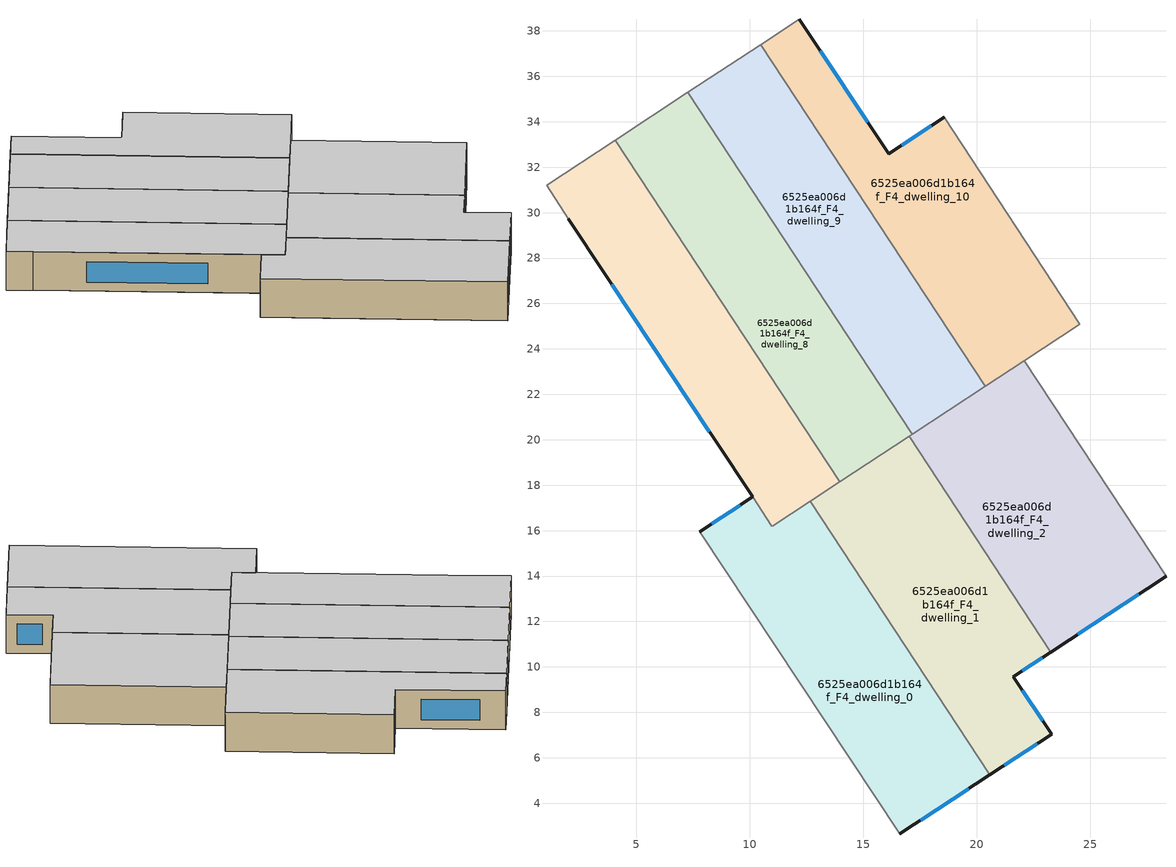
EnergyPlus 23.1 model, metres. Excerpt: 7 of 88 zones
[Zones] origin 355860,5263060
6525ea006d1b164f_F4_dwelling_0
 floor to 6525ea006d1b164f_F3_dwelling_1 (EU_floor_Construction): 14.02,15.24 20.58,5.26 16.6,2.64 10.02,12.59 z12
 floor to 6525ea006d1b164f_F3_dwelling_0 (EU_floor_Construction): 12.67,17.3 14.02,15.24 10.02,12.59 7.8,15.95 10.13,17.48 10.99,16.19 z12
 wall outside (EU_wall_Construction): 16.6,2.64 20.58,5.26 / 10.13,17.48 7.8,15.95 z12:15
 wall adiabatic (EU_wall_Construction): 7.8,15.95 16.6,2.64 z12:15
 wall to 6525ea006d1b164f_F4_dwelling_1 (EU_wall_Construction): 20.58,5.26 12.67,17.3 z12:15
 wall to 6525ea006d1b164f_F4_dwelling_7 (EU_wall_Construction): 12.67,17.3 10.99,16.19 10.13,17.48 z12:15
 window (EU_Window_Construction): 17.54,3.26 19.65,4.64 / 9.58,17.12 8.34,16.31 z12.7:14.3
 ceiling to 6525ea006d1b164f_F5_dwelling_0 (EU_floor_Construction): 20.58,5.26 12.67,17.3 10.99,16.19 10.13,17.48 7.8,15.95 16.6,2.64 z15
6525ea006d1b164f_F4_dwelling_1
 floor to 6525ea006d1b164f_F3_dwelling_3 (EU_floor_Construction): 16.6,19.87 22.87,10.39 21.62,9.57 23.29,7.04 21.11,5.6 13.16,17.62 z12
 floor to 6525ea006d1b164f_F3_dwelling_1 (EU_floor_Construction): 14.51,15.57 21.11,5.6 20.58,5.26 14.02,15.24 z12
 floor to 6525ea006d1b164f_F3_dwelling_5 (EU_floor_Construction): 17.02,20.16 23.26,10.65 22.87,10.39 16.6,19.88 z12
 floor to 6525ea006d1b164f_F3_dwelling_0 (EU_floor_Construction): 13.16,17.62 14.51,15.57 14.02,15.24 12.67,17.3 z12
 wall outside (EU_wall_Construction): 20.58,5.26 23.29,7.04 21.62,9.57 23.26,10.65 z12:15
 wall to 6525ea006d1b164f_F4_dwelling_2 (EU_wall_Construction): 23.26,10.65 17.02,20.16 z12:15
 wall to 6525ea006d1b164f_F4_dwelling_8 (EU_wall_Construction): 17.02,20.16 13.96,18.15 z12:15
 wall to 6525ea006d1b164f_F4_dwelling_7 (EU_wall_Construction): 13.96,18.14 12.67,17.3 z12:15
 window (EU_Window_Construction): 22,9.83 22.88,10.4 / 22.9,7.63 22.01,8.98 / 21.22,5.68 22.66,6.62 z12.7:14.3
 ceiling to 6525ea006d1b164f_F5_dwelling_1 (EU_floor_Construction): 23.29,7.04 21.62,9.57 23.26,10.65 17.02,20.16 12.67,17.3 20.58,5.26 z15
6525ea006d1b164f_F4_dwelling_10
 floor to 6525ea006d1b164f_F3_dwelling_6 (EU_floor_Construction): 18.49,34.14 23.76,26.18 19.64,23.46 10.48,37.4 12.16,38.5 12.2,38.53 16.12,32.59 z12
 floor to 6525ea006d1b164f_F3_dwelling_7 (EU_floor_Construction): 23.76,26.18 24.5,25.06 20.37,22.35 19.64,23.46 z12
 floor to 6525ea006d1b164f_F3_dwelling_8 (EU_floor_Construction): 18.56,34.19 24.54,25.09 24.5,25.06 18.49,34.14 z12
 wall outside (EU_wall_Construction): 18.56,34.19 16.12,32.59 12.2,38.53 z12:15
 wall to 6525ea006d1b164f_F4_dwelling_11 (EU_wall_Construction): 24.54,25.09 18.56,34.19 z12:15
 wall to 6525ea006d1b164f_F4_dwelling_9 (EU_wall_Construction): 10.48,37.4 20.37,22.35 z12:15
 wall adiabatic (EU_wall_Construction): 12.2,38.53 10.48,37.4 z12:15
 wall to 6525ea006d1b164f_F4_dwelling_3 (EU_wall_Construction): 22.1,23.49 24.54,25.09 z12:15
 wall to 6525ea006d1b164f_F4_dwelling_2 (EU_wall_Construction): 20.37,22.35 22.1,23.49 z12:15
 window (EU_Window_Construction): 15.2,33.98 13.12,37.13 / 17.99,33.82 16.7,32.97 z12.7:14.3
 ceiling to 6525ea006d1b164f_F5_dwelling_10 (EU_floor_Construction): 24.54,25.09 18.56,34.19 16.12,32.59 12.2,38.53 10.48,37.4 20.37,22.35 z15
6525ea006d1b164f_F4_dwelling_2
 floor to 6525ea006d1b164f_F3_dwelling_5 (EU_floor_Construction): 20.26,22.28 26.53,12.8 23.26,10.65 17.02,20.16 z12
 floor to 6525ea006d1b164f_F3_dwelling_7 (EU_floor_Construction): 22.1,23.49 28.33,13.99 26.53,12.8 20.26,22.28 z12
 wall outside (EU_wall_Construction): 23.26,10.65 28.33,13.99 z12:15
 wall to 6525ea006d1b164f_F4_dwelling_3 (EU_wall_Construction): 28.33,13.99 22.1,23.49 z12:15
 wall to 6525ea006d1b164f_F4_dwelling_9 (EU_wall_Construction): 20.37,22.35 17.16,20.25 z12:15
 wall to 6525ea006d1b164f_F4_dwelling_8 (EU_wall_Construction): 17.16,20.25 17.02,20.15 z12:15
 window (EU_Window_Construction): 24.45,11.44 27.14,13.2 z12.7:14.3
 ceiling to 6525ea006d1b164f_F5_dwelling_2 (EU_floor_Construction): 28.33,13.99 22.1,23.49 17.02,20.16 23.26,10.65 z15
6525ea006d1b164f_F4_dwelling_7
 floor to 6525ea006d1b164f_F3_dwelling_0 (EU_floor_Construction): 3.23,32.63 13.16,17.62 10.99,16.19 2.03,29.74 1.06,31.21 z12
 floor to 6525ea006d1b164f_F3_dwelling_2 (EU_floor_Construction): 4.08,33.19 12.67,20.11 11.87,19.57 3.23,32.63 z12
 floor to 6525ea006d1b164f_F3_dwelling_3 (EU_floor_Construction): 12.67,20.11 13.96,18.15 13.16,17.62 11.87,19.57 z12
 wall outside (EU_wall_Construction): 2.03,29.74 10.13,17.48 z12:15
 wall adiabatic (EU_wall_Construction): 4.08,33.19 1.06,31.21 2.03,29.74 z12:15
 wall to 6525ea006d1b164f_F4_dwelling_8 (EU_wall_Construction): 13.96,18.14 4.08,33.19 z12:15
 window (EU_Window_Construction): 3.93,26.86 8.23,20.36 z12.7:14.3
 ceiling to 6525ea006d1b164f_F5_dwelling_7 (EU_floor_Construction): 13.96,18.14 4.08,33.19 1.06,31.21 2.03,29.74 10.99,16.19 z15
6525ea006d1b164f_F4_dwelling_8
 floor to 6525ea006d1b164f_F3_dwelling_3 (EU_floor_Construction): 15.29,21.84 16.6,19.87 13.96,18.15 12.67,20.11 z12
 floor to 6525ea006d1b164f_F3_dwelling_4 (EU_floor_Construction): 7.28,35.3 15.35,23.02 14.77,22.64 6.66,34.89 z12
 floor to 6525ea006d1b164f_F3_dwelling_5 (EU_floor_Construction): 15.35,23.02 17.16,20.25 16.6,19.88 14.77,22.64 z12
 floor adiabatic (EU_floor_Construction): 7.28,35.3 6.66,34.89 15.29,21.84 12.67,20.11 4.08,33.19 z12
 wall adiabatic (EU_wall_Construction): 7.28,35.3 4.08,33.19 z12:15
 wall to 6525ea006d1b164f_F4_dwelling_9 (EU_wall_Construction): 17.16,20.25 7.28,35.3 z12:15
 ceiling to 6525ea006d1b164f_F5_dwelling_8 (EU_floor_Construction): 17.16,20.25 7.28,35.3 4.08,33.19 13.96,18.14 z15
6525ea006d1b164f_F4_dwelling_9
 floor to 6525ea006d1b164f_F3_dwelling_4 (EU_floor_Construction): 10.33,37.3 18.43,25.05 15.35,23.02 7.28,35.3 z12
 floor to 6525ea006d1b164f_F3_dwelling_6 (EU_floor_Construction): 10.48,37.4 19.64,23.46 19.53,23.38 10.33,37.3 z12
 floor to 6525ea006d1b164f_F3_dwelling_5 (EU_floor_Construction): 18.43,25.05 20.26,22.28 17.16,20.25 15.35,23.02 z12
 floor to 6525ea006d1b164f_F3_dwelling_7 (EU_floor_Construction): 19.64,23.46 20.37,22.35 20.26,22.28 19.53,23.39 z12
 wall adiabatic (EU_wall_Construction): 10.48,37.4 7.28,35.3 z12:15
 ceiling to 6525ea006d1b164f_F5_dwelling_9 (EU_floor_Construction): 20.37,22.35 10.48,37.4 7.28,35.3 17.16,20.25 z15
[Building]
EU S2 Campaign: North Axis=0; Terrain=City; Solar Distribution=FullExterior
[Site:Location]
Budapest.Ferenc.Liszt.Intl.AP: Latitude=47.437; Longitude=19.256; Time Zone=1; Elevation=185
[SizingPeriod:WeatherFileDays]
AnnualSizingPeriod: Begin Month=1; Begin Day of Month=1; End Month=12; End Day of Month=31; Day of Week for Start Day=Monday; Use Weather File Daylight Saving Period=No; Use Weather File Rain and Snow Indicators=No
[MATERIAL]
EU_InternalMass_Material: Roughness=MediumRough; Thickness=0.1; Conductivity=1; Density=1800; Specific Heat=900; Thermal Absorptance=0.9; Solar Absorptance=0.7; Visible Absorptance=0.7
[MATERIAL:NOMASS] Roughness=MediumRough; Thermal Absorptance=0.9; Solar Absorptance=0.7; Visible Absorptance=0.7
Name | Thermal Resistance
EU_wall_NoMass | 0.832559
EU_floor_NoMass | 0.872794
[WINDOWMATERIAL:SIMPLEGLAZINGSYSTEM]
EU_Window_SimpleGlazing: UFactor=2.79869; Solar Heat Gain Coefficient=0.75; Visible Transmittance=0.75
[CONSTRUCTION]
EU_wall_Construction: EU_wall_NoMass
EU_floor_Construction: EU_floor_NoMass
EU_Window_Construction: EU_Window_SimpleGlazing
EU_InternalMass_Construction: EU_InternalMass_Material
[ZONE] Type=1; Multiplier=1; Ceiling Height=autocalculate; Floor Area=autocalculate; Part of Total Floor Area=Yes
Name | Volume
6525ea006d1b164f_F4_dwelling_0 | 219.908
6525ea006d1b164f_F4_dwelling_1 | 206.922
6525ea006d1b164f_F4_dwelling_10 | 206.948
6525ea006d1b164f_F4_dwelling_2 | 206.945
6525ea006d1b164f_F4_dwelling_7 | 193.815
6525ea006d1b164f_F4_dwelling_8 | 206.9
6525ea006d1b164f_F4_dwelling_9 | 206.952
[INTERNALMASS] Construction=EU_InternalMass_Construction
Name | Zone or ZoneList | Surface Area
6525ea006d1b164f_F4_dwelling_0_EU_InternalMass | 6525ea006d1b164f_F4_dwelling_0 | 73.3028
6525ea006d1b164f_F4_dwelling_1_EU_InternalMass | 6525ea006d1b164f_F4_dwelling_1 | 68.974
6525ea006d1b164f_F4_dwelling_2_EU_InternalMass | 6525ea006d1b164f_F4_dwelling_2 | 68.9817
6525ea006d1b164f_F4_dwelling_7_EU_InternalMass | 6525ea006d1b164f_F4_dwelling_7 | 64.6528
6525ea006d1b164f_F4_dwelling_8_EU_InternalMass | 6525ea006d1b164f_F4_dwelling_8 | 68.9668
6525ea006d1b164f_F4_dwelling_9_EU_InternalMass | 6525ea006d1b164f_F4_dwelling_9 | 68.9839
6525ea006d1b164f_F4_dwelling_10_EU_InternalMass | 6525ea006d1b164f_F4_dwelling_10 | 68.9825
[OTHEREQUIPMENT] Fuel Type=Electricity; Design Level Calculation Method=Watts/Area; Power per Zone Floor Area=1; Fraction Latent=0; Fraction Radiant=0; Fraction Lost=0; Carbon Dioxide Generation Rate=0; EndUse Subcategory=EU_Step8_InternalGains
Name | Zone or ZoneList or Space or SpaceList | Schedule
EU_Step8_InternalGain_6525ea006d1b164f_F4_dwelling_0_f000 | 6525ea006d1b164f_F4_dwelling_0 | EU_Step8_GainSchedule_6525ea006d1b164f_F4_dwelling_0_f000
EU_Step8_InternalGain_6525ea006d1b164f_F4_dwelling_1_f000 | 6525ea006d1b164f_F4_dwelling_1 | EU_Step8_GainSchedule_6525ea006d1b164f_F4_dwelling_1_f000
EU_Step8_InternalGain_6525ea006d1b164f_F4_dwelling_2_f000 | 6525ea006d1b164f_F4_dwelling_2 | EU_Step8_GainSchedule_6525ea006d1b164f_F4_dwelling_2_f000
EU_Step8_InternalGain_6525ea006d1b164f_F4_dwelling_7_f000 | 6525ea006d1b164f_F4_dwelling_7 | EU_Step8_GainSchedule_6525ea006d1b164f_F4_dwelling_7_f000
EU_Step8_InternalGain_6525ea006d1b164f_F4_dwelling_8_f000 | 6525ea006d1b164f_F4_dwelling_8 | EU_Step8_GainSchedule_6525ea006d1b164f_F4_dwelling_8_f000
EU_Step8_InternalGain_6525ea006d1b164f_F4_dwelling_9_f000 | 6525ea006d1b164f_F4_dwelling_9 | EU_Step8_GainSchedule_6525ea006d1b164f_F4_dwelling_9_f000
EU_Step8_InternalGain_6525ea006d1b164f_F4_dwelling_10_f000 | 6525ea006d1b164f_F4_dwelling_10 | EU_Step8_GainSchedule_6525ea006d1b164f_F4_dwelling_10_f000
[ZONEVENTILATION:DESIGNFLOWRATE] Schedule=EU_AlwaysOn; Design Flow Rate Calculation Method=AirChanges/Hour; Air Changes per Hour=0.475469; Ventilation Type=Natural; Fan Pressure Rise=0; Fan Total Efficiency=1; Constant Term Coefficient=1; Temperature Term Coefficient=0; Velocity Term Coefficient=0; Velocity Squared Term Coefficient=0; Minimum Indoor Temperature=-100; Maximum Indoor Temperature=100; Delta Temperature=-100; Minimum Outdoor Temperature=-100; Maximum Outdoor Temperature=100; Maximum Wind Speed=40
Name | Zone or ZoneList or Space or SpaceList
EU_ConstantAir_6525ea006d1b164f_F4_dwelling_0 | 6525ea006d1b164f_F4_dwelling_0
EU_ConstantAir_6525ea006d1b164f_F4_dwelling_1 | 6525ea006d1b164f_F4_dwelling_1
EU_ConstantAir_6525ea006d1b164f_F4_dwelling_2 | 6525ea006d1b164f_F4_dwelling_2
EU_ConstantAir_6525ea006d1b164f_F4_dwelling_7 | 6525ea006d1b164f_F4_dwelling_7
EU_ConstantAir_6525ea006d1b164f_F4_dwelling_8 | 6525ea006d1b164f_F4_dwelling_8
EU_ConstantAir_6525ea006d1b164f_F4_dwelling_9 | 6525ea006d1b164f_F4_dwelling_9
EU_ConstantAir_6525ea006d1b164f_F4_dwelling_10 | 6525ea006d1b164f_F4_dwelling_10
[HVACTEMPLATE:ZONE:IDEALLOADSAIRSYSTEM] System Availability Schedule=EU_AlwaysOn; Maximum Heating Supply Air Temperature=50; Minimum Cooling Supply Air Temperature=13; Maximum Heating Supply Air Humidity Ratio=0.0156; Minimum Cooling Supply Air Humidity Ratio=0.0077; Heating Limit=NoLimit; Cooling Limit=NoLimit; Heating Availability Schedule=EU_AlwaysOn; Cooling Availability Schedule=EU_CoolingOff; Dehumidification Control Type=ConstantSensibleHeatRatio; Cooling Sensible Heat Ratio=0.7; Dehumidification Setpoint=60; Humidification Control Type=None; Humidification Setpoint=30; Outdoor Air Method=None; Outdoor Air Flow Rate per Person=0.00944; Outdoor Air Flow Rate per Zone Floor Area=0; Outdoor Air Flow Rate per Zone=0; Demand Controlled Ventilation Type=None; Outdoor Air Economizer Type=NoEconomizer; Heat Recovery Type=None; Sensible Heat Recovery Effectiveness=0.7; Latent Heat Recovery Effectiveness=0.65
Name | Template Thermostat
6525ea006d1b164f_F4_dwelling_0 | EU_HeatOnly_6525ea006d1b164f_F4_dwelling_0
6525ea006d1b164f_F4_dwelling_1 | EU_HeatOnly_6525ea006d1b164f_F4_dwelling_1
6525ea006d1b164f_F4_dwelling_2 | EU_HeatOnly_6525ea006d1b164f_F4_dwelling_2
6525ea006d1b164f_F4_dwelling_7 | EU_HeatOnly_6525ea006d1b164f_F4_dwelling_7
6525ea006d1b164f_F4_dwelling_8 | EU_HeatOnly_6525ea006d1b164f_F4_dwelling_8
6525ea006d1b164f_F4_dwelling_9 | EU_HeatOnly_6525ea006d1b164f_F4_dwelling_9
6525ea006d1b164f_F4_dwelling_10 | EU_HeatOnly_6525ea006d1b164f_F4_dwelling_10
[SIZING:ZONE] Zone Cooling Design Supply Air Temperature Input Method=SupplyAirTemperature; Zone Cooling Design Supply Air Temperature=13; Zone Heating Design Supply Air Temperature Input Method=SupplyAirTemperature; Zone Heating Design Supply Air Temperature=50; Zone Cooling Design Supply Air Humidity Ratio=0.008; Zone Heating Design Supply Air Humidity Ratio=0.008; Cooling Design Air Flow Method=DesignDay; Cooling Design Air Flow Rate=0; Cooling Minimum Air Flow per Zone Floor Area=0.000762; Cooling Minimum Air Flow=0; Cooling Minimum Air Flow Fraction=0.2; Heating Design Air Flow Method=DesignDay; Heating Design Air Flow Rate=0; Heating Maximum Air Flow per Zone Floor Area=0.002032; Heating Maximum Air Flow=0.141576; Heating Maximum Air Flow Fraction=0.3; Account for Dedicated Outdoor Air System=No; Dedicated Outdoor Air System Control Strategy=NeutralSupplyAir; Dedicated Outdoor Air Low Setpoint Temperature for Design=autosize; Dedicated Outdoor Air High Setpoint Temperature for Design=autosize; Zone Load Sizing Method=Sensible Load Only No Latent Load; Zone Latent Cooling Design Supply Air Humidity Ratio Input Method=HumidityRatioDifference; Zone Cooling Design Supply Air Humidity Ratio Difference=0.005; Zone Latent Heating Design Supply Air Humidity Ratio Input Method=HumidityRatioDifference; Zone Humidification Design Supply Air Humidity Ratio Difference=0.005
6525ea006d1b164f_F4_dwelling_0; 6525ea006d1b164f_F4_dwelling_1; 6525ea006d1b164f_F4_dwelling_2; 6525ea006d1b164f_F4_dwelling_7; 6525ea006d1b164f_F4_dwelling_8; 6525ea006d1b164f_F4_dwelling_9; 6525ea006d1b164f_F4_dwelling_10
[SCHEDULE:CONSTANT]
Name | Hourly Value
EU_AlwaysOn | 1
EU_CoolingOff | 0
[SCHEDULE:FILE] Column Number=1; Rows to Skip at Top=0; Number of Hours of Data=8760; Column Separator=Comma; Interpolate to Timestep=No; Minutes per Item=60; Adjust Schedule for Daylight Savings=Yes
Name | File
EU_Step8_GainSchedule_6525ea006d1b164f_F4_dwelling_0_f000 | ../../schedules/6525ea006d1b164f/6525ea006d1b164f_F4_dwelling_0_f000_gain.csv
EU_Step8_GainSchedule_6525ea006d1b164f_F4_dwelling_1_f000 | ../../schedules/6525ea006d1b164f/6525ea006d1b164f_F4_dwelling_1_f000_gain.csv
EU_Step8_GainSchedule_6525ea006d1b164f_F4_dwelling_2_f000 | ../../schedules/6525ea006d1b164f/6525ea006d1b164f_F4_dwelling_2_f000_gain.csv
EU_Step8_GainSchedule_6525ea006d1b164f_F4_dwelling_7_f000 | ../../schedules/6525ea006d1b164f/6525ea006d1b164f_F4_dwelling_7_f000_gain.csv
EU_Step8_GainSchedule_6525ea006d1b164f_F4_dwelling_8_f000 | ../../schedules/6525ea006d1b164f/6525ea006d1b164f_F4_dwelling_8_f000_gain.csv
EU_Step8_GainSchedule_6525ea006d1b164f_F4_dwelling_9_f000 | ../../schedules/6525ea006d1b164f/6525ea006d1b164f_F4_dwelling_9_f000_gain.csv
EU_Step8_GainSchedule_6525ea006d1b164f_F4_dwelling_10_f000 | ../../schedules/6525ea006d1b164f/6525ea006d1b164f_F4_dwelling_10_f000_gain.csv
